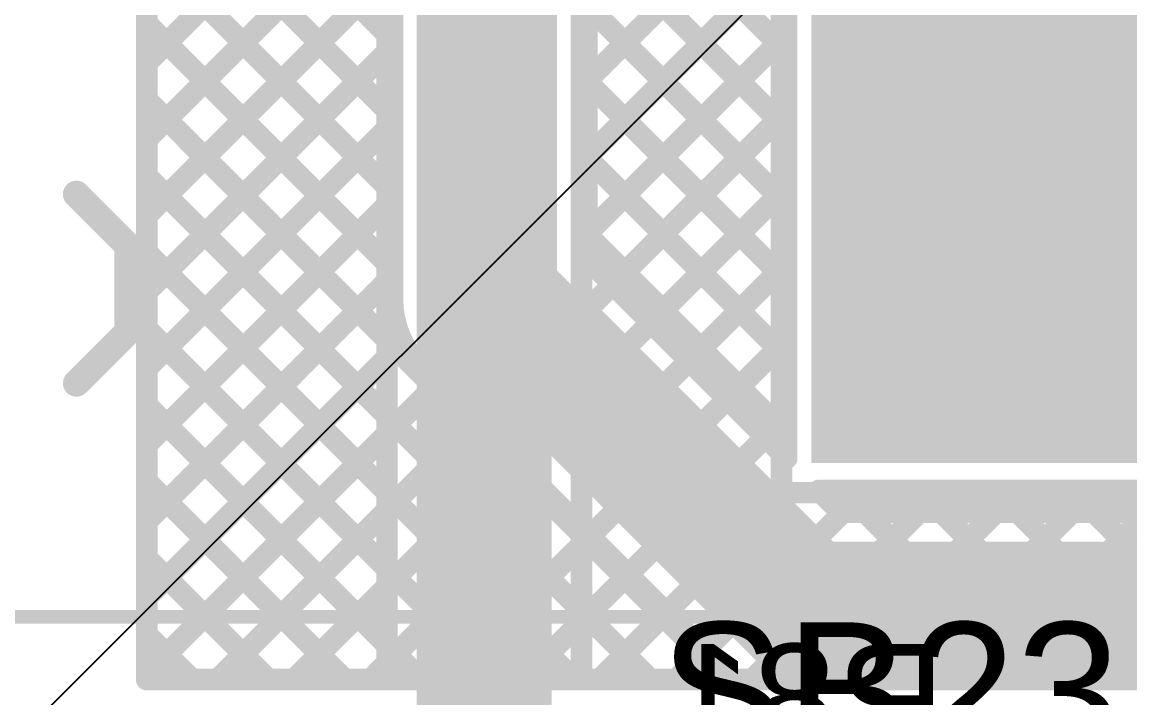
# Model space of a CAD drawing. Header units: millimetres. Extents: x 0 to 214, y 0 to 214.
# Drawn here: x 0.0078 to 0.4181, y 0.1412 to 0.3914 of the extents above; entities that cross this region are included whole.
import ezdxf

# ---------------------------------------------------------------- set-up
doc = ezdxf.new("R2010")
doc.units = ezdxf.units.MM
doc.header["$MEASUREMENT"] = 0
for name, color, linetype in [('BottomLayer', 5, 'Continuous'), ('BottomOverlay', 54, 'Continuous'), ('BottomSolder', 6, 'Continuous'), ('MultiLayer', 9, 'Continuous'), ('PadHoleLayer', 156, 'Continuous'), ('TopLayer', 1, 'Continuous'), ('TopOverlay', 2, 'Continuous'), ('TopSolder', 216, 'Continuous')]:
    doc.layers.add(name, color=color, linetype=linetype)
doc.styles.add('Arial', font='', dxfattribs={"height": 0.2})
doc.styles.get('Arial').set_extended_font_data('Arial')

# ---------------------------------------------------------------- blocks, each defined once
blk = doc.blocks.new('TBP01R1_508_02BE_100')
at = {"layer": 'BottomLayer'}
blk.add_hatch(color=5, dxfattribs=at).paths.add_polyline_path([(-0.15906, 0.05906), (-0.04094, 0.05906), (-0.04094, -0.05906), (-0.15906, -0.05906)])
at = {"layer": 'BottomSolder'}
blk.add_hatch(color=6, dxfattribs=at).paths.add_polyline_path([(-0.16306, 0.06306), (-0.03694, 0.06306), (-0.03694, -0.06306), (-0.16306, -0.06306)])
at = {"layer": 'MultiLayer'}
blk.add_hatch(color=9, dxfattribs=at).paths.add_polyline_path([(-0.15906, 0.05906), (-0.04094, 0.05906), (-0.04094, -0.05906), (-0.15906, -0.05906)])
at = {"layer": 'PadHoleLayer'}
h = blk.add_hatch(color=156, dxfattribs=at)
edge = h.paths.add_edge_path()
edge.add_arc((-0.1, 0), 0.03346, 0, 360)
at = {"layer": 'TopLayer'}
blk.add_hatch(color=1, dxfattribs=at).paths.add_polyline_path([(-0.15906, 0.05906), (-0.04094, 0.05906), (-0.04094, -0.05906), (-0.15906, -0.05906)])
at = {"layer": 'TopSolder'}
blk.add_hatch(color=216, dxfattribs=at).paths.add_polyline_path([(-0.16306, 0.06306), (-0.03694, 0.06306), (-0.03694, -0.06306), (-0.16306, -0.06306)])
at = {"layer": 'TopOverlay'}
for points, const_width in [([(-0.2315, 0.3937), (-0.2315, -0.07874)], 0.005), ([(-0.145, 0.339), (-0.126, 0.32)], 0.01), ([(-0.075, 0.339), (-0.094, 0.32)], 0.01), ([(-0.126, 0.32), (-0.094, 0.32)], 0.01)]:
    blk.add_lwpolyline(points, dxfattribs=dict(at, const_width=const_width))
at = {"layer": 'TopOverlay', "const_width": 0.005}
for points in [[(-0.1475, 0.339, 1), (-0.1425, 0.339, 1)], [(-0.0775, 0.339, 1), (-0.0725, 0.339, 1)], [(-0.1285, 0.32, 1), (-0.1235, 0.32, 1)], [(-0.1285, 0.32, 1), (-0.1235, 0.32, 1)], [(-0.0965, 0.32, 1), (-0.0915, 0.32, 1)], [(-0.0965, 0.32, 1), (-0.0915, 0.32, 1)]]:
    blk.add_lwpolyline(points, format="xyb", close=True, dxfattribs=at)

msp = doc.modelspace()

# ---------------------------------------------------------------- hatches: boundary and pattern name
at = {"layer": 'BottomLayer'}
msp.add_hatch(color=5, dxfattribs=at).paths.add_polyline_path([(0.30014, 0.22817), (0.49614, 0.22817), (0.49614, 0.39617), (0.30014, 0.39617)])
at = {"layer": 'TopLayer'}
msp.add_hatch(color=1, dxfattribs=at).paths.add_polyline_path([(0.302, 0.229), (0.555, 0.229), (0.555, 0.395), (0.302, 0.395)])

# ---------------------------------------------------------------- linework, layer by layer
at = {"layer": 'BottomLayer'}
for points, const_width in [([(0.05399, 4.07584), (0.05401, 0.14794)], 0.008), ([(0.179, 0.02931), (0.179, 0.509)], 0.05), ([(0.143, 0.14794), (0.143, 0.509)], 0.008), ([(0.215, 0.14794), (0.215, 0.49409)], 0.008), ([(0.05401, 0.47592), (0.143, 0.38693)], 0.008), ([(0.05401, 0.37628), (0.143, 0.46527)], 0.008), ([(0.215, 0.45635), (0.28914, 0.38221)], 0.008), ([(0.05401, 0.44764), (0.143, 0.35864)], 0.008), ([(0.215, 0.36756), (0.28914, 0.4417)], 0.008), ([(0.05401, 0.34799), (0.143, 0.43699)], 0.008), ([(0.215, 0.42806), (0.28914, 0.35392)], 0.008), ([(0.05401, 0.41935), (0.143, 0.33036)], 0.008), ([(0.215, 0.33928), (0.28914, 0.41342)], 0.008), ([(0.05401, 0.31971), (0.143, 0.4087)], 0.008), ([(0.215, 0.39978), (0.28914, 0.32564)], 0.008), ([(0.28914, 0.21717), (0.28914, 0.39828)], 0.008), ([(0.05401, 0.39107), (0.143, 0.30207)], 0.008), ([(0.215, 0.311), (0.28914, 0.38514)], 0.008), ([(0.215, 0.311), (0.28914, 0.38514)], 0.008), ([(0.05401, 0.29142), (0.143, 0.38042)], 0.008), ([(0.215, 0.37149), (0.28914, 0.29735)], 0.008), ([(0.05401, 0.36278), (0.143, 0.27379)], 0.008), ([(0.215, 0.28271), (0.28914, 0.35685)], 0.008), ([(0.05401, 0.26314), (0.143, 0.35213)], 0.008), ([(0.215, 0.34321), (0.28914, 0.26907)], 0.008), ([(0.05401, 0.3345), (0.143, 0.2455)], 0.008), ([(0.215, 0.25443), (0.28914, 0.32857)], 0.008), ([(0.05401, 0.23486), (0.143, 0.32385)], 0.008), ([(0.215, 0.31493), (0.28914, 0.24079)], 0.008), ([(0.05401, 0.30621), (0.143, 0.21722)], 0.008), ([(0.215, 0.22614), (0.28914, 0.30028)], 0.008), ([(0.05401, 0.20657), (0.143, 0.29556)], 0.008), ([(0.215, 0.28664), (0.3537, 0.14794)], 0.008), ([(0.05401, 0.27793), (0.143, 0.18894)], 0.008), ([(0.215, 0.19786), (0.28914, 0.272)], 0.008), ([(0.05401, 0.17829), (0.143, 0.26728)], 0.008), ([(0.215, 0.25836), (0.32542, 0.14794)], 0.008), ([(0.05401, 0.24965), (0.143, 0.16065)], 0.008), ([(0.215, 0.16957), (0.28914, 0.24371)], 0.008), ([(0.05401, 0.15), (0.143, 0.239)], 0.008), ([(0.05401, 0.15), (0.143, 0.239)], 0.008), ([(0.215, 0.23007), (0.29713, 0.14794)], 0.008), ([(0.05401, 0.22136), (0.12743, 0.14794)], 0.008), ([(0.22165, 0.14794), (0.29088, 0.21717)], 0.008), ([(0.24994, 0.14794), (0.31917, 0.21717)], 0.008), ([(0.27822, 0.14794), (0.34745, 0.21717)], 0.008), ([(0.28914, 0.21717), (0.50714, 0.21717)], 0.008), ([(0.30651, 0.14794), (0.37574, 0.21717)], 0.008), ([(0.31275, 0.21717), (0.38198, 0.14794)], 0.008), ([(0.33479, 0.14794), (0.40402, 0.21717)], 0.008), ([(0.34104, 0.21717), (0.41027, 0.14794)], 0.008), ([(0.36308, 0.14794), (0.4323, 0.21717)], 0.008), ([(0.36932, 0.21717), (0.43855, 0.14794)], 0.008), ([(0.39136, 0.14794), (0.46059, 0.21717)], 0.008), ([(0.39761, 0.21717), (0.46683, 0.14795)], 0.008), ([(0.41964, 0.14794), (0.48887, 0.21717)], 0.008), ([(0.08023, 0.14794), (0.143, 0.21071)], 0.008), ([(0.215, 0.20179), (0.26885, 0.14794)], 0.008), ([(0.05401, 0.19308), (0.09914, 0.14794)], 0.008), ([(0.10851, 0.14794), (0.143, 0.18243)], 0.008), ([(0.215, 0.1735), (0.24056, 0.14794)], 0.008), ([(0.05401, 0.16479), (0.07086, 0.14794)], 0.008), ([(0.1368, 0.14794), (0.143, 0.15414)], 0.008), ([(0.05401, 0.14794), (0.143, 0.14794)], 0.008), ([(0.215, 0.14794), (0.60164, 0.14795)], 0.008)]:
    msp.add_lwpolyline(points, dxfattribs=dict(at, const_width=const_width))
at = {"layer": 'BottomLayer', "const_width": 0.004}
for points in [[(0.05201, 0.39107, 1), (0.05601, 0.39107, 1)], [(0.141, 0.38693, 1), (0.145, 0.38693, 1)], [(0.28714, 0.38514, 1), (0.29114, 0.38514, 1)], [(0.28714, 0.38514, 1), (0.29114, 0.38514, 1)], [(0.28714, 0.38221, 1), (0.29114, 0.38221, 1)], [(0.141, 0.38042, 1), (0.145, 0.38042, 1)], [(0.05201, 0.37628, 1), (0.05601, 0.37628, 1)], [(0.213, 0.37149, 1), (0.217, 0.37149, 1)], [(0.213, 0.36756, 1), (0.217, 0.36756, 1)], [(0.05201, 0.36278, 1), (0.05601, 0.36278, 1)], [(0.141, 0.35864, 1), (0.145, 0.35864, 1)], [(0.28714, 0.35685, 1), (0.29114, 0.35685, 1)], [(0.28714, 0.35392, 1), (0.29114, 0.35392, 1)], [(0.141, 0.35213, 1), (0.145, 0.35213, 1)], [(0.05201, 0.34799, 1), (0.05601, 0.34799, 1)], [(0.213, 0.34321, 1), (0.217, 0.34321, 1)], [(0.213, 0.33928, 1), (0.217, 0.33928, 1)], [(0.05201, 0.3345, 1), (0.05601, 0.3345, 1)], [(0.141, 0.33036, 1), (0.145, 0.33036, 1)], [(0.28714, 0.32857, 1), (0.29114, 0.32857, 1)], [(0.28714, 0.32564, 1), (0.29114, 0.32564, 1)], [(0.141, 0.32385, 1), (0.145, 0.32385, 1)], [(0.05201, 0.31971, 1), (0.05601, 0.31971, 1)], [(0.213, 0.31493, 1), (0.217, 0.31493, 1)], [(0.213, 0.311, 1), (0.217, 0.311, 1)], [(0.213, 0.311, 1), (0.217, 0.311, 1)], [(0.05201, 0.30621, 1), (0.05601, 0.30621, 1)], [(0.141, 0.30207, 1), (0.145, 0.30207, 1)], [(0.28714, 0.30028, 1), (0.29114, 0.30028, 1)], [(0.141, 0.29556, 1), (0.145, 0.29556, 1)], [(0.28714, 0.29735, 1), (0.29114, 0.29735, 1)], [(0.05201, 0.29142, 1), (0.05601, 0.29142, 1)], [(0.213, 0.28664, 1), (0.217, 0.28664, 1)], [(0.213, 0.28271, 1), (0.217, 0.28271, 1)], [(0.05201, 0.27793, 1), (0.05601, 0.27793, 1)], [(0.141, 0.27379, 1), (0.145, 0.27379, 1)], [(0.28714, 0.272, 1), (0.29114, 0.272, 1)], [(0.141, 0.26728, 1), (0.145, 0.26728, 1)], [(0.28714, 0.26907, 1), (0.29114, 0.26907, 1)], [(0.05201, 0.26314, 1), (0.05601, 0.26314, 1)], [(0.213, 0.25836, 1), (0.217, 0.25836, 1)], [(0.213, 0.25443, 1), (0.217, 0.25443, 1)], [(0.05201, 0.24965, 1), (0.05601, 0.24965, 1)], [(0.141, 0.2455, 1), (0.145, 0.2455, 1)], [(0.28714, 0.24371, 1), (0.29114, 0.24371, 1)], [(0.141, 0.239, 1), (0.145, 0.239, 1)], [(0.141, 0.239, 1), (0.145, 0.239, 1)], [(0.28714, 0.24079, 1), (0.29114, 0.24079, 1)], [(0.05201, 0.23486, 1), (0.05601, 0.23486, 1)], [(0.213, 0.23007, 1), (0.217, 0.23007, 1)], [(0.213, 0.22614, 1), (0.217, 0.22614, 1)], [(0.05201, 0.22136, 1), (0.05601, 0.22136, 1)], [(0.141, 0.21722, 1), (0.145, 0.21722, 1)], [(0.28714, 0.21717, 1), (0.29114, 0.21717, 1)], [(0.28714, 0.21717, 1), (0.29114, 0.21717, 1)], [(0.28888, 0.21717, 1), (0.29288, 0.21717, 1)], [(0.31075, 0.21717, 1), (0.31475, 0.21717, 1)], [(0.31717, 0.21717, 1), (0.32117, 0.21717, 1)], [(0.33904, 0.21717, 1), (0.34304, 0.21717, 1)], [(0.34545, 0.21717, 1), (0.34945, 0.21717, 1)], [(0.36732, 0.21717, 1), (0.37132, 0.21717, 1)], [(0.37374, 0.21717, 1), (0.37774, 0.21717, 1)], [(0.39561, 0.21717, 1), (0.39961, 0.21717, 1)], [(0.40202, 0.21717, 1), (0.40602, 0.21717, 1)], [(0.141, 0.21071, 1), (0.145, 0.21071, 1)], [(0.05201, 0.20657, 1), (0.05601, 0.20657, 1)], [(0.213, 0.20179, 1), (0.217, 0.20179, 1)], [(0.213, 0.19786, 1), (0.217, 0.19786, 1)], [(0.05201, 0.19308, 1), (0.05601, 0.19308, 1)], [(0.141, 0.18894, 1), (0.145, 0.18894, 1)], [(0.141, 0.18243, 1), (0.145, 0.18243, 1)], [(0.05201, 0.17829, 1), (0.05601, 0.17829, 1)], [(0.213, 0.1735, 1), (0.217, 0.1735, 1)], [(0.213, 0.16957, 1), (0.217, 0.16957, 1)], [(0.05201, 0.16479, 1), (0.05601, 0.16479, 1)], [(0.141, 0.16065, 1), (0.145, 0.16065, 1)], [(0.141, 0.15414, 1), (0.145, 0.15414, 1)], [(0.05201, 0.15, 1), (0.05601, 0.15, 1)], [(0.05201, 0.15, 1), (0.05601, 0.15, 1)], [(0.05201, 0.14794, 1), (0.05601, 0.14794, 1)], [(0.05201, 0.14794, 1), (0.05601, 0.14794, 1)], [(0.06886, 0.14794, 1), (0.07286, 0.14794, 1)], [(0.07823, 0.14794, 1), (0.08223, 0.14794, 1)], [(0.09714, 0.14794, 1), (0.10114, 0.14794, 1)], [(0.10651, 0.14794, 1), (0.11051, 0.14794, 1)], [(0.12543, 0.14794, 1), (0.12943, 0.14794, 1)], [(0.1348, 0.14794, 1), (0.1388, 0.14794, 1)], [(0.141, 0.14794, 1), (0.145, 0.14794, 1)], [(0.141, 0.14794, 1), (0.145, 0.14794, 1)], [(0.213, 0.14794, 1), (0.217, 0.14794, 1)], [(0.213, 0.14794, 1), (0.217, 0.14794, 1)], [(0.21965, 0.14794, 1), (0.22365, 0.14794, 1)], [(0.23856, 0.14794, 1), (0.24256, 0.14794, 1)], [(0.24794, 0.14794, 1), (0.25194, 0.14794, 1)], [(0.26685, 0.14794, 1), (0.27085, 0.14794, 1)], [(0.27622, 0.14794, 1), (0.28022, 0.14794, 1)], [(0.29513, 0.14794, 1), (0.29913, 0.14794, 1)], [(0.30451, 0.14794, 1), (0.30851, 0.14794, 1)], [(0.32342, 0.14794, 1), (0.32742, 0.14794, 1)], [(0.33279, 0.14794, 1), (0.33679, 0.14794, 1)], [(0.3517, 0.14794, 1), (0.3557, 0.14794, 1)], [(0.36108, 0.14794, 1), (0.36508, 0.14794, 1)], [(0.37998, 0.14794, 1), (0.38398, 0.14794, 1)], [(0.38936, 0.14794, 1), (0.39336, 0.14794, 1)], [(0.40827, 0.14794, 1), (0.41227, 0.14794, 1)], [(0.41764, 0.14794, 1), (0.42164, 0.14794, 1)]]:
    msp.add_lwpolyline(points, format="xyb", close=True, dxfattribs=at)
at = {"layer": 'BottomSolder'}
msp.add_line((0.01449, 0.13433), (214.06023, 213.98652), dxfattribs=at)
at = {"layer": 'TopLayer'}
for points, const_width in [([(0.05399, 4.07584), (0.05401, 0.14794)], 0.008), ([(0.181, 0.289), (0.181, 0.669)], 0.05), ([(0.145, 0.289), (0.145, 0.64642)], 0.008), ([(0.217, 0.30391), (0.217, 0.64642)], 0.008), ([(0.05401, 0.47592), (0.145, 0.38493)], 0.008), ([(0.05401, 0.37628), (0.145, 0.46727)], 0.008), ([(0.217, 0.36956), (0.30973, 0.46229)], 0.008), ([(0.217, 0.45435), (0.291, 0.38035)], 0.008), ([(0.05401, 0.44764), (0.145, 0.35664)], 0.008), ([(0.217, 0.34128), (0.32349, 0.44777)], 0.008), ([(0.05401, 0.34799), (0.145, 0.43899)], 0.008), ([(0.217, 0.42606), (0.291, 0.35206)], 0.008), ([(0.05401, 0.41935), (0.145, 0.32836)], 0.008), ([(0.05401, 0.31971), (0.145, 0.4107)], 0.008), ([(0.291, 0.22991), (0.291, 0.406)], 0.008), ([(0.217, 0.39778), (0.291, 0.32378)], 0.008), ([(0.05401, 0.39107), (0.145, 0.30007)], 0.008), ([(0.217, 0.313), (0.291, 0.387)], 0.008), ([(0.217, 0.313), (0.291, 0.387)], 0.008), ([(0.05401, 0.29142), (0.145, 0.38242)], 0.008), ([(0.217, 0.36949), (0.291, 0.29549)], 0.008), ([(0.05401, 0.36278), (0.26885, 0.14794)], 0.008), ([(0.2266, 0.29431), (0.291, 0.35871)], 0.008), ([(0.05401, 0.26314), (0.145, 0.35413)], 0.008), ([(0.217, 0.34121), (0.291, 0.26721)], 0.008), ([(0.05401, 0.3345), (0.24056, 0.14794)], 0.008), ([(0.24074, 0.28017), (0.291, 0.33043)], 0.008), ([(0.05401, 0.23486), (0.145, 0.32585)], 0.008), ([(0.217, 0.31293), (0.291, 0.23893)], 0.008), ([(0.181, 0.289), (0.296, 0.174)], 0.05), ([(0.05401, 0.30621), (0.21228, 0.14794)], 0.008), ([(0.217, 0.30391), (0.291, 0.22991)], 0.008), ([(0.25488, 0.26603), (0.291, 0.30214)], 0.008), ([(0.05401, 0.20657), (0.145, 0.29756)], 0.008), ([(0.05401, 0.27793), (0.184, 0.14794)], 0.008), ([(0.05401, 0.17829), (0.14874, 0.27302)], 0.008), ([(0.26903, 0.25188), (0.291, 0.27386)], 0.008), ([(0.15559, 0.2635), (0.2705, 0.14859)], 0.008), ([(0.05401, 0.15), (0.16155, 0.25754)], 0.008), ([(0.05401, 0.15), (0.16155, 0.25754)], 0.008), ([(0.05401, 0.24965), (0.15571, 0.14794)], 0.008), ([(0.08023, 0.14794), (0.17569, 0.2434)], 0.008), ([(0.28317, 0.23774), (0.291, 0.24557)], 0.008), ([(0.10851, 0.14794), (0.18983, 0.22926)], 0.008), ([(0.05401, 0.22136), (0.12743, 0.14794)], 0.008), ([(0.30291, 0.218), (0.566, 0.218)], 0.008), ([(0.30291, 0.218), (0.31091, 0.21)], 0.008), ([(0.31193, 0.218), (0.31993, 0.21)], 0.008), ([(0.31199, 0.21), (0.31999, 0.218)], 0.008), ([(0.34021, 0.218), (0.34821, 0.21)], 0.008), ([(0.34028, 0.21), (0.34828, 0.218)], 0.008), ([(0.36849, 0.218), (0.37649, 0.21)], 0.008), ([(0.36856, 0.21), (0.37656, 0.218)], 0.008), ([(0.39678, 0.218), (0.40478, 0.21)], 0.008), ([(0.39685, 0.21), (0.40485, 0.218)], 0.008), ([(0.1368, 0.14794), (0.20397, 0.21512)], 0.008), ([(0.31091, 0.21), (0.576, 0.21)], 0.008), ([(0.16508, 0.14794), (0.21812, 0.20097)], 0.008), ([(0.05401, 0.19308), (0.09914, 0.14794)], 0.008), ([(0.296, 0.174), (0.576, 0.174)], 0.05), ([(0.19337, 0.14794), (0.23226, 0.18683)], 0.008), ([(0.22165, 0.14794), (0.2464, 0.17269)], 0.008), ([(0.05401, 0.16479), (0.07086, 0.14794)], 0.008), ([(0.24994, 0.14794), (0.26054, 0.15855)], 0.008), ([(0.05401, 0.14794), (0.27116, 0.14794)], 0.008)]:
    msp.add_lwpolyline(points, dxfattribs=dict(at, const_width=const_width))
for points, const_width in [([(0.05201, 0.39107, 1), (0.05601, 0.39107, 1)], 0.004), ([(0.289, 0.387, 1), (0.293, 0.387, 1)], 0.004), ([(0.289, 0.387, 1), (0.293, 0.387, 1)], 0.004), ([(0.143, 0.38493, 1), (0.147, 0.38493, 1)], 0.004), ([(0.143, 0.38242, 1), (0.147, 0.38242, 1)], 0.004), ([(0.289, 0.38035, 1), (0.293, 0.38035, 1)], 0.004), ([(0.05201, 0.37628, 1), (0.05601, 0.37628, 1)], 0.004), ([(0.215, 0.36956, 1), (0.219, 0.36956, 1)], 0.004), ([(0.215, 0.36949, 1), (0.219, 0.36949, 1)], 0.004), ([(0.05201, 0.36278, 1), (0.05601, 0.36278, 1)], 0.004), ([(0.289, 0.35871, 1), (0.293, 0.35871, 1)], 0.004), ([(0.143, 0.35664, 1), (0.147, 0.35664, 1)], 0.004), ([(0.143, 0.35413, 1), (0.147, 0.35413, 1)], 0.004), ([(0.289, 0.35206, 1), (0.293, 0.35206, 1)], 0.004), ([(0.05201, 0.34799, 1), (0.05601, 0.34799, 1)], 0.004), ([(0.215, 0.34128, 1), (0.219, 0.34128, 1)], 0.004), ([(0.215, 0.34121, 1), (0.219, 0.34121, 1)], 0.004), ([(0.05201, 0.3345, 1), (0.05601, 0.3345, 1)], 0.004), ([(0.143, 0.32836, 1), (0.147, 0.32836, 1)], 0.004), ([(0.289, 0.33043, 1), (0.293, 0.33043, 1)], 0.004), ([(0.143, 0.32585, 1), (0.147, 0.32585, 1)], 0.004), ([(0.289, 0.32378, 1), (0.293, 0.32378, 1)], 0.004), ([(0.05201, 0.31971, 1), (0.05601, 0.31971, 1)], 0.004), ([(0.215, 0.313, 1), (0.219, 0.313, 1)], 0.004), ([(0.215, 0.313, 1), (0.219, 0.313, 1)], 0.004), ([(0.215, 0.31293, 1), (0.219, 0.31293, 1)], 0.004), ([(0.1685, 0.289, 1), (0.1935, 0.289, 1)], 0.025), ([(0.1685, 0.289, 1), (0.1935, 0.289, 1)], 0.025), ([(0.05201, 0.30621, 1), (0.05601, 0.30621, 1)], 0.004), ([(0.215, 0.30391, 1), (0.219, 0.30391, 1)], 0.004), ([(0.215, 0.30391, 1), (0.219, 0.30391, 1)], 0.004), ([(0.143, 0.30007, 1), (0.147, 0.30007, 1)], 0.004), ([(0.289, 0.30214, 1), (0.293, 0.30214, 1)], 0.004), ([(0.143, 0.29756, 1), (0.147, 0.29756, 1)], 0.004), ([(0.05201, 0.29142, 1), (0.05601, 0.29142, 1)], 0.004), ([(0.2246, 0.29431, 1), (0.2286, 0.29431, 1)], 0.004), ([(0.289, 0.29549, 1), (0.293, 0.29549, 1)], 0.004), ([(0.143, 0.289, 1), (0.147, 0.289, 1)], 0.004), ([(0.143, 0.289, 1), (0.147, 0.289, 1)], 0.004), ([(0.143, 0.289, 1), (0.147, 0.289, 1)], 0.004), ([(0.23874, 0.28017, 1), (0.24274, 0.28017, 1)], 0.004), ([(0.05201, 0.27793, 1), (0.05601, 0.27793, 1)], 0.004), ([(0.14674, 0.27302, 1), (0.15074, 0.27302, 1)], 0.004), ([(0.289, 0.27386, 1), (0.293, 0.27386, 1)], 0.004), ([(0.289, 0.26721, 1), (0.293, 0.26721, 1)], 0.004), ([(0.05201, 0.26314, 1), (0.05601, 0.26314, 1)], 0.004), ([(0.15354, 0.26354, 1), (0.15754, 0.26354, 1)], 0.004), ([(0.15359, 0.2635, 1), (0.15759, 0.2635, 1)], 0.004), ([(0.15359, 0.2635, 1), (0.15759, 0.2635, 1)], 0.004), ([(0.25288, 0.26603, 1), (0.25688, 0.26603, 1)], 0.004), ([(0.15955, 0.25754, 1), (0.16355, 0.25754, 1)], 0.004), ([(0.15955, 0.25754, 1), (0.16355, 0.25754, 1)], 0.004), ([(0.26703, 0.25188, 1), (0.27103, 0.25188, 1)], 0.004), ([(0.05201, 0.24965, 1), (0.05601, 0.24965, 1)], 0.004), ([(0.17369, 0.2434, 1), (0.17769, 0.2434, 1)], 0.004), ([(0.289, 0.24557, 1), (0.293, 0.24557, 1)], 0.004), ([(0.289, 0.23893, 1), (0.293, 0.23893, 1)], 0.004), ([(0.05201, 0.23486, 1), (0.05601, 0.23486, 1)], 0.004), ([(0.28117, 0.23774, 1), (0.28517, 0.23774, 1)], 0.004), ([(0.289, 0.22991, 1), (0.293, 0.22991, 1)], 0.004), ([(0.289, 0.22991, 1), (0.293, 0.22991, 1)], 0.004), ([(0.18783, 0.22926, 1), (0.19183, 0.22926, 1)], 0.004), ([(0.05201, 0.22136, 1), (0.05601, 0.22136, 1)], 0.004), ([(0.30091, 0.218, 1), (0.30491, 0.218, 1)], 0.004), ([(0.30091, 0.218, 1), (0.30491, 0.218, 1)], 0.004), ([(0.30993, 0.218, 1), (0.31393, 0.218, 1)], 0.004), ([(0.31799, 0.218, 1), (0.32199, 0.218, 1)], 0.004), ([(0.33821, 0.218, 1), (0.34221, 0.218, 1)], 0.004), ([(0.34628, 0.218, 1), (0.35028, 0.218, 1)], 0.004), ([(0.36649, 0.218, 1), (0.37049, 0.218, 1)], 0.004), ([(0.37456, 0.218, 1), (0.37856, 0.218, 1)], 0.004), ([(0.39478, 0.218, 1), (0.39878, 0.218, 1)], 0.004), ([(0.40285, 0.218, 1), (0.40685, 0.218, 1)], 0.004), ([(0.20197, 0.21512, 1), (0.20597, 0.21512, 1)], 0.004), ([(0.30891, 0.21, 1), (0.31291, 0.21, 1)], 0.004), ([(0.30891, 0.21, 1), (0.31291, 0.21, 1)], 0.004), ([(0.30999, 0.21, 1), (0.31399, 0.21, 1)], 0.004), ([(0.31793, 0.21, 1), (0.32193, 0.21, 1)], 0.004), ([(0.33828, 0.21, 1), (0.34228, 0.21, 1)], 0.004), ([(0.34621, 0.21, 1), (0.35021, 0.21, 1)], 0.004), ([(0.36656, 0.21, 1), (0.37056, 0.21, 1)], 0.004), ([(0.37449, 0.21, 1), (0.37849, 0.21, 1)], 0.004), ([(0.39485, 0.21, 1), (0.39885, 0.21, 1)], 0.004), ([(0.40278, 0.21, 1), (0.40678, 0.21, 1)], 0.004), ([(0.05201, 0.20657, 1), (0.05601, 0.20657, 1)], 0.004), ([(0.21612, 0.20097, 1), (0.22012, 0.20097, 1)], 0.004), ([(0.05201, 0.19308, 1), (0.05601, 0.19308, 1)], 0.004), ([(0.2835, 0.174, 1), (0.3085, 0.174, 1)], 0.025), ([(0.2835, 0.174, 1), (0.3085, 0.174, 1)], 0.025), ([(0.23026, 0.18683, 1), (0.23426, 0.18683, 1)], 0.004), ([(0.05201, 0.17829, 1), (0.05601, 0.17829, 1)], 0.004), ([(0.2444, 0.17269, 1), (0.2484, 0.17269, 1)], 0.004), ([(0.05201, 0.16479, 1), (0.05601, 0.16479, 1)], 0.004), ([(0.25854, 0.15855, 1), (0.26254, 0.15855, 1)], 0.004), ([(0.05201, 0.15, 1), (0.05601, 0.15, 1)], 0.004), ([(0.05201, 0.15, 1), (0.05601, 0.15, 1)], 0.004), ([(0.05201, 0.14794, 1), (0.05601, 0.14794, 1)], 0.004), ([(0.05201, 0.14794, 1), (0.05601, 0.14794, 1)], 0.004), ([(0.06886, 0.14794, 1), (0.07286, 0.14794, 1)], 0.004), ([(0.07823, 0.14794, 1), (0.08223, 0.14794, 1)], 0.004), ([(0.09714, 0.14794, 1), (0.10114, 0.14794, 1)], 0.004), ([(0.10651, 0.14794, 1), (0.11051, 0.14794, 1)], 0.004), ([(0.12543, 0.14794, 1), (0.12943, 0.14794, 1)], 0.004), ([(0.1348, 0.14794, 1), (0.1388, 0.14794, 1)], 0.004), ([(0.15371, 0.14794, 1), (0.15771, 0.14794, 1)], 0.004), ([(0.16308, 0.14794, 1), (0.16708, 0.14794, 1)], 0.004), ([(0.182, 0.14794, 1), (0.186, 0.14794, 1)], 0.004), ([(0.19137, 0.14794, 1), (0.19537, 0.14794, 1)], 0.004), ([(0.21028, 0.14794, 1), (0.21428, 0.14794, 1)], 0.004), ([(0.21965, 0.14794, 1), (0.22365, 0.14794, 1)], 0.004), ([(0.23856, 0.14794, 1), (0.24256, 0.14794, 1)], 0.004), ([(0.24794, 0.14794, 1), (0.25194, 0.14794, 1)], 0.004), ([(0.26685, 0.14794, 1), (0.27085, 0.14794, 1)], 0.004), ([(0.2685, 0.14859, 1), (0.2725, 0.14859, 1)], 0.004), ([(0.26916, 0.14794, 1), (0.27316, 0.14794, 1)], 0.004)]:
    msp.add_lwpolyline(points, format="xyb", close=True, dxfattribs=dict(at, const_width=const_width))
at = {"layer": 'TopLayer', "const_width": 0.008}
for points in [[(0.15559, 0.2635, -0.199396), (0.145, 0.289)], [(0.15554, 0.26354, -0.198912), (0.145, 0.289)]]:
    msp.add_lwpolyline(points, format="xyb", dxfattribs=at)
at = {"layer": 'TopSolder'}
msp.add_line((0.01449, 0.13433), (214.06023, 213.98652), dxfattribs=at)

# ---------------------------------------------------------------- block references
at = {"rotation": 90}
msp.add_blockref('TBP01R1_508_02BE_100', (0.36694, 0.40272), dxfattribs=at)

# ---------------------------------------------------------------- texts
at = {"layer": 'BottomOverlay', "style": 'Arial', "text_generation_flag": 2}
msp.add_text('R81', height=0.04, dxfattribs=at).set_placement((0.34979, 0.12118))
at = {"layer": 'TopOverlay', "style": 'Arial'}
msp.add_text('SB23', height=0.05, dxfattribs=at).set_placement((0.2439, 0.11917))

doc.saveas('drawing.dxf')
